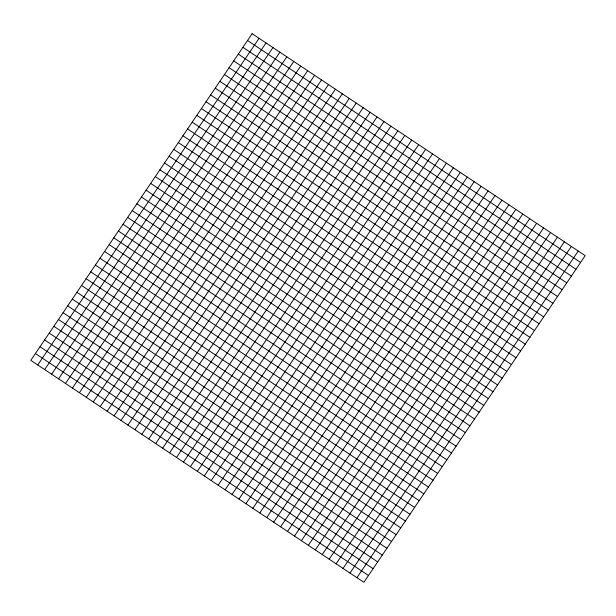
<?xml version="1.0" encoding="UTF-8"?>
<svg xmlns="http://www.w3.org/2000/svg" width="616" height="616" viewBox="0 0 616 616"><rect width="100%" height="100%" fill="white"/><g stroke="black" fill="none" stroke-linecap="round" stroke-linejoin="round"><path stroke-width="0.92" d="M37.738 364.965L259.074 38.331M44.675 369.585L266.02 42.951M51.613 374.212L272.957 47.578M58.559 378.832L279.895 52.198M65.496 383.46L286.833 56.826M72.434 388.08L293.77 61.446M79.372 392.708L300.708 66.074M86.309 397.328L307.646 70.694M93.247 401.955L314.591 75.321M100.185 406.583L321.529 79.941M107.13 411.203L328.467 84.569M114.068 415.831L335.404 89.197M121.006 420.451L342.342 93.817M127.943 425.078L349.28 98.444M134.881 429.698L356.217 103.064M141.819 434.326L363.163 107.692M148.756 438.946L370.101 112.312M155.694 443.574L377.038 116.94M162.639 448.194L383.976 121.56M169.577 452.822L390.914 126.188M176.515 457.442L397.851 130.808M183.453 462.069L404.789 135.435M190.39 466.689L411.734 140.055M197.328 471.317L418.672 144.683M204.266 475.945L425.61 149.311M211.211 480.565L432.548 153.931M218.149 485.192L439.485 158.558M225.086 489.812L446.423 163.178M232.024 494.44L453.361 167.806M238.962 499.06L460.306 172.426M245.9 503.688L467.244 177.054M252.837 508.308L474.181 181.674M259.783 512.936L481.119 186.302M266.72 517.555L488.057 190.922M273.658 522.183L494.995 195.549M280.596 526.803L501.932 200.169M287.533 531.431L508.87 204.797M294.471 536.059L515.815 209.417M301.409 540.679L522.753 214.045M308.354 545.306L529.691 218.672M315.292 549.926L536.628 223.292M322.23 554.554L543.566 227.92M329.167 559.174L550.504 232.54M336.105 563.802L557.442 237.168M343.043 568.422L564.387 241.788M349.98 573.049L571.325 246.415M356.926 577.669L578.262 251.035M247.524 40.51L580.588 262.47M242.92 47.317L575.975 269.269M238.307 54.116L571.363 276.076M233.695 60.922L566.759 282.883M229.083 67.729L562.146 289.689M224.47 74.536L557.534 296.488M219.858 81.335L552.922 303.295M215.246 88.142L548.309 310.102M210.641 94.949L543.697 316.909M206.029 101.756L539.085 323.708M201.417 108.555L534.48 330.515M196.804 115.361L529.868 337.322M192.192 122.168L525.255 344.128M187.58 128.975L520.643 350.928M182.967 135.774L516.031 357.734M178.363 142.581L511.419 364.541M173.751 149.388L506.806 371.348M169.138 156.195L502.194 378.147M164.526 162.994L497.589 384.954M159.914 169.8L492.977 391.761M155.301 176.607L488.365 398.567M150.689 183.414L483.752 405.367M146.084 190.213L479.14 412.173M141.472 197.02L474.528 418.98M136.86 203.827L469.916 425.787M132.248 210.634L465.311 432.586M127.635 217.433L460.699 439.393M123.023 224.239L456.086 446.2M118.411 231.046L451.474 453.006M113.806 237.853L446.862 459.805M109.194 244.652L442.25 466.612M104.581 251.459L437.637 473.419M99.969 258.266L433.033 480.226M95.357 265.072L428.42 487.025M90.745 271.872L423.808 493.832M86.132 278.678L419.196 500.639M81.52 285.485L414.583 507.445M76.915 292.292L409.971 514.245M72.303 299.091L405.359 521.051M67.691 305.898L400.754 527.858M63.078 312.705L396.142 534.665M58.466 319.512L391.53 541.464M53.854 326.311L386.917 548.271M49.242 333.117L382.305 555.078M44.637 339.924L377.693 561.884M40.025 346.731L373.08 568.683M35.412 353.53L368.476 575.49M252.136 33.703L30.8 360.337L363.864 582.297L585.2 255.663L252.136 33.703"/></g></svg>
